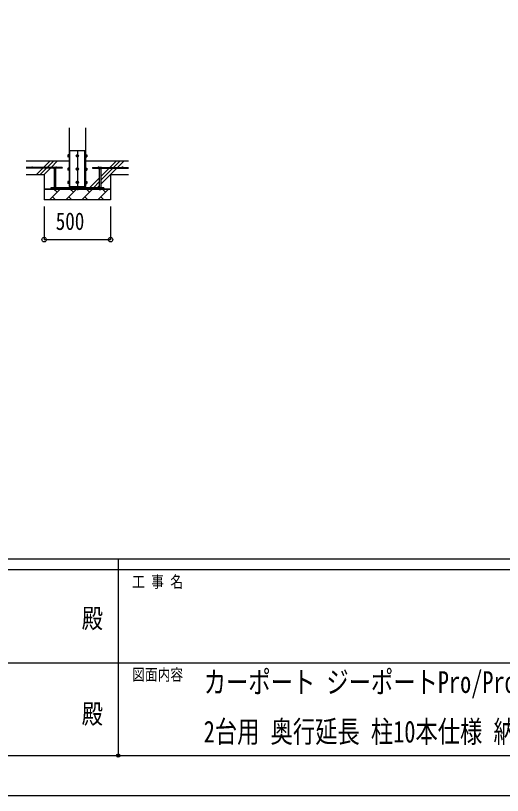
# Model space of a CAD drawing. Units: millimetres, scale not verified. Extents: x -16820 to 16820, y -11880 to 11880.
# Drawn here: x -793 to 2874, y -11880 to -6003 of the extents above; entities that cross this region are included whole.
import ezdxf
from ezdxf.enums import TextEntityAlignment as Align

# ---------------------------------------------------------------- set-up
doc = ezdxf.new("R2010")
doc.units = ezdxf.units.MM
doc.header["$LTSCALE"] = 50
doc.header["$PDMODE"] = 32
doc.header["$PDSIZE"] = 25
for name, color, linetype in [('0-2_USER1', 3, 'Continuous'), ('0-3_YKK_11', 7, 'Continuous'), ('0-4_YKK_12', 2, 'Continuous'), ('0-5_YKK_13', 4, 'Continuous'), ('0-6_YKK_A1', 4, 'Continuous'), ('0-7_YKK_D', 6, 'Continuous'), ('0-8_YKK_ZWAK', 7, 'Continuous')]:
    doc.layers.add(name, color=color, linetype=linetype)
doc.styles.add('ＭＳ ゴシック', font='')
doc.styles.get('ＭＳ ゴシック').set_extended_font_data('MS Gothic')

msp = doc.modelspace()

# ---------------------------------------------------------------- linework, layer by layer
at = {"layer": '0-3_YKK_11'}
for p, q in [((-577.34, -7312), (-527.34, -7312)), ((-77.34, -7312), (-127.34, -7312))]:
    msp.add_line(p, q, dxfattribs=at)
at = {"layer": '0-4_YKK_12'}
msp.add_line((-327.34, -7017.5), (-327.34, -7317.5), dxfattribs=at)
at = {"layer": '0-5_YKK_13'}
for p, q in [((-383.34, -7020), (-271.34, -7020)), ((-271.34, -7290), (-271.34, -7020)), ((-398.04, -7053.51), (-397.46, -7052.51)), ((-398.04, -7053.51), (-398.04, -7066.5)), ((-398.04, -7066.5), (-397.46, -7067.51)), ((-392.54, -7052.51), (-397.46, -7052.51)), ((-392.54, -7056.25), (-397.46, -7056.25)), ((-392.54, -7063.75), (-397.46, -7063.75)), ((-392.54, -7067.51), (-397.46, -7067.51)), ((-392.54, -7052.51), (-392.54, -7067.51)), ((-390.94, -7052.96), (-392.54, -7052.96)), ((-392.54, -7059.5), (-392.54, -7052.96)), ((-392.54, -7059.5), (-390.94, -7059.5)), ((-392.54, -7060.5), (-390.94, -7060.5)), ((-392.54, -7067.05), (-392.54, -7060.5)), ((-392.54, -7067.05), (-390.94, -7067.05)), ((-390.94, -7059.5), (-390.94, -7052.96)), ((-390.94, -7067.05), (-390.94, -7060.5)), ((-263.74, -7052.95), (-262.14, -7052.95)), ((-263.74, -7059.5), (-263.74, -7052.95)), ((-262.14, -7059.5), (-263.74, -7059.5)), ((-262.14, -7060.5), (-263.74, -7060.5)), ((-263.74, -7067.05), (-263.74, -7060.5)), ((-262.14, -7067.05), (-263.74, -7067.05)), ((-262.14, -7052.49), (-257.22, -7052.49)), ((-262.14, -7052.49), (-262.14, -7067.51)), ((-262.14, -7059.5), (-262.14, -7052.95)), ((-262.14, -7056.25), (-257.22, -7056.25)), ((-262.14, -7067.05), (-262.14, -7060.5)), ((-262.14, -7063.75), (-257.22, -7063.75)), ((-262.14, -7067.51), (-257.22, -7067.51)), ((-256.64, -7053.5), (-257.22, -7052.49)), ((-256.64, -7066.5), (-257.22, -7067.51)), ((-256.64, -7053.5), (-256.64, -7066.5)), ((-506.84, -7147.5), (-508.31, -7148.35)), ((-506.84, -7147.5), (-487.84, -7147.5)), ((-503.34, -7155.5), (-503.34, -7300)), ((-502.83, -7155.5), (-502.83, -7148.35)), ((-491.86, -7155.5), (-491.86, -7148.35)), ((-491.34, -7155.5), (-491.34, -7300)), ((-487.84, -7147.5), (-486.37, -7148.35)), ((-486.37, -7155.5), (-486.37, -7148.35)), ((-398.04, -7153.51), (-397.46, -7152.51)), ((-398.04, -7153.51), (-398.04, -7166.5)), ((-398.04, -7166.5), (-397.46, -7167.51)), ((-392.54, -7152.51), (-397.46, -7152.51)), ((-392.54, -7156.25), (-397.46, -7156.25)), ((-392.54, -7163.75), (-397.46, -7163.75)), ((-392.54, -7167.51), (-397.46, -7167.51)), ((-392.54, -7152.51), (-392.54, -7167.51)), ((-390.94, -7152.96), (-392.54, -7152.96)), ((-392.54, -7159.5), (-392.54, -7152.96)), ((-392.54, -7159.5), (-390.94, -7159.5)), ((-392.54, -7160.5), (-390.94, -7160.5)), ((-392.54, -7167.05), (-392.54, -7160.5)), ((-392.54, -7167.05), (-390.94, -7167.05)), ((-390.94, -7159.5), (-390.94, -7152.96)), ((-390.94, -7167.05), (-390.94, -7160.5)), ((-263.74, -7152.95), (-262.14, -7152.95)), ((-263.74, -7159.5), (-263.74, -7152.95)), ((-262.14, -7159.5), (-263.74, -7159.5)), ((-262.14, -7160.5), (-263.74, -7160.5)), ((-263.74, -7167.05), (-263.74, -7160.5)), ((-262.14, -7167.05), (-263.74, -7167.05)), ((-262.14, -7152.49), (-257.22, -7152.49)), ((-262.14, -7152.49), (-262.14, -7167.51)), ((-262.14, -7159.5), (-262.14, -7152.95)), ((-262.14, -7156.25), (-257.22, -7156.25)), ((-262.14, -7167.05), (-262.14, -7160.5)), ((-262.14, -7163.75), (-257.22, -7163.75)), ((-262.14, -7167.51), (-257.22, -7167.51)), ((-256.64, -7153.5), (-257.22, -7152.49)), ((-256.64, -7166.5), (-257.22, -7167.51)), ((-256.64, -7153.5), (-256.64, -7166.5)), ((-166.84, -7147.5), (-168.31, -7148.35)), ((-168.31, -7155.5), (-168.31, -7148.35)), ((-147.84, -7147.5), (-166.84, -7147.5)), ((-163.34, -7155.5), (-163.34, -7300)), ((-162.83, -7155.5), (-162.83, -7148.35)), ((-151.86, -7155.5), (-151.86, -7148.35)), ((-151.34, -7155.5), (-151.34, -7300)), ((-147.84, -7147.5), (-146.37, -7148.35)), ((-398.04, -7253.51), (-397.46, -7252.51)), ((-398.04, -7253.51), (-398.04, -7266.5)), ((-398.04, -7266.5), (-397.46, -7267.51)), ((-392.54, -7252.51), (-397.46, -7252.51)), ((-392.54, -7256.25), (-397.46, -7256.25)), ((-392.54, -7263.75), (-397.46, -7263.75)), ((-392.54, -7267.51), (-397.46, -7267.51)), ((-392.54, -7252.51), (-392.54, -7267.51)), ((-390.94, -7252.96), (-392.54, -7252.96)), ((-392.54, -7259.5), (-392.54, -7252.96)), ((-392.54, -7259.5), (-390.94, -7259.5)), ((-392.54, -7260.5), (-390.94, -7260.5)), ((-392.54, -7267.05), (-392.54, -7260.5)), ((-392.54, -7267.05), (-390.94, -7267.05)), ((-390.94, -7259.5), (-390.94, -7252.96)), ((-390.94, -7267.05), (-390.94, -7260.5)), ((-263.74, -7252.95), (-262.14, -7252.95)), ((-263.74, -7259.5), (-263.74, -7252.95)), ((-262.14, -7259.5), (-263.74, -7259.5)), ((-262.14, -7260.5), (-263.74, -7260.5)), ((-263.74, -7267.05), (-263.74, -7260.5)), ((-262.14, -7267.05), (-263.74, -7267.05)), ((-262.14, -7252.49), (-257.22, -7252.49)), ((-262.14, -7252.49), (-262.14, -7267.51)), ((-262.14, -7259.5), (-262.14, -7252.95)), ((-262.14, -7256.25), (-257.22, -7256.25)), ((-262.14, -7267.05), (-262.14, -7260.5)), ((-262.14, -7263.75), (-257.22, -7263.75)), ((-262.14, -7267.51), (-257.22, -7267.51)), ((-256.64, -7253.5), (-257.22, -7252.49)), ((-256.64, -7266.5), (-257.22, -7267.51)), ((-256.64, -7253.5), (-256.64, -7266.5)), ((-503.34, -7300), (-491.34, -7300)), ((-503.34, -7313.5), (-491.34, -7313.5)), ((-271.34, -7300), (-271.34, -7290)), ((-151.34, -7300), (-163.34, -7300)), ((-151.34, -7313.5), (-163.34, -7313.5))]:
    msp.add_line(p, q, dxfattribs=at)
for points in [[(-389.84, -7051.5), (-390.94, -7051.5), (-390.94, -7068.5), (-389.84, -7068.5)], [(-383.34, -7300), (-383.34, -7290), (-383.34, -7020)], [(-264.84, -7051.5), (-263.74, -7051.5), (-263.74, -7068.5), (-264.84, -7068.5)], [(-486.37, -7155.5), (-508.31, -7155.5), (-508.31, -7148.35)], [(-389.84, -7151.5), (-390.94, -7151.5), (-390.94, -7168.5), (-389.84, -7168.5)], [(-264.84, -7151.5), (-263.74, -7151.5), (-263.74, -7168.5), (-264.84, -7168.5)], [(-168.31, -7155.5), (-146.37, -7155.5), (-146.37, -7148.35)], [(-389.84, -7251.5), (-390.94, -7251.5), (-390.94, -7268.5), (-389.84, -7268.5)], [(-264.84, -7251.5), (-263.74, -7251.5), (-263.74, -7268.5), (-264.84, -7268.5)], [(-503.34, -7312), (-503.34, -7313.5), (-501.34, -7315.5), (-493.34, -7315.5)], [(-491.34, -7312), (-491.34, -7313.5), (-493.34, -7315.5)], [(-163.34, -7312), (-163.34, -7313.5), (-161.34, -7315.5)], [(-151.34, -7312), (-151.34, -7313.5), (-153.34, -7315.5), (-161.34, -7315.5)]]:
    msp.add_lwpolyline(points, dxfattribs=at)
for points in [[(-327.34, -7052.49), (-333.84, -7056.25), (-333.84, -7063.75), (-327.34, -7067.51), (-320.84, -7063.75), (-320.84, -7056.25)], [(-327.34, -7152.49), (-333.84, -7156.25), (-333.84, -7163.75), (-327.34, -7167.51), (-320.84, -7163.75), (-320.84, -7156.25)], [(-327.34, -7252.49), (-333.84, -7256.25), (-333.84, -7263.75), (-327.34, -7267.51), (-320.84, -7263.75), (-320.84, -7256.25)], [(-527.34, -7312), (-127.34, -7312), (-127.34, -7300), (-527.34, -7300)]]:
    msp.add_lwpolyline(points, close=True, dxfattribs=at)
for centre, radius in [((-327.34, -7060), 8.5), ((-327.34, -7060), 6.5), ((-327.34, -7160), 8.5), ((-327.34, -7160), 6.5), ((-327.34, -7260), 8.5), ((-327.34, -7260), 6.5)]:
    msp.add_circle(centre, radius, dxfattribs=at)
for centre, radius, start, end in [((-394.74, -7054.38), 3.31, 145.51973, 214.48027), ((-385.62, -7060), 12.42, 162.41205, 197.58795), ((-394.72, -7065.63), 3.32, 145.61575, 214.38425), ((-327.34, -7060), 7.05, 157.21814, 202.78186), ((-327.34, -7060), 7.05, 97.21814, 142.78186), ((-327.34, -7060), 7.05, 217.21814, 262.78186), ((-327.34, -7060), 7.05, 37.21814, 82.78186), ((-327.34, -7060), 7.05, 277.21814, 322.78186), ((-327.34, -7060), 7.05, 337.21814, 22.78186), ((-259.96, -7054.37), 3.32, 325.61575, 34.38425), ((-269.06, -7060), 12.42, 342.41205, 17.58795), ((-259.96, -7065.63), 3.32, 325.61575, 34.38425), ((-505.57, -7152.36), 4.86, 55.61575, 124.38425), ((-497.34, -7165.65), 18.15, 72.41205, 107.58795), ((-489.11, -7152.36), 4.86, 55.61575, 124.38425), ((-394.74, -7154.38), 3.31, 145.51973, 214.48027), ((-385.62, -7160), 12.42, 162.41205, 197.58795), ((-394.72, -7165.63), 3.32, 145.61575, 214.38425), ((-327.34, -7160), 7.05, 157.21814, 202.78186), ((-327.34, -7160), 7.05, 97.21814, 142.78186), ((-327.34, -7160), 7.05, 217.21814, 262.78186), ((-327.34, -7160), 7.05, 37.21814, 82.78186), ((-327.34, -7160), 7.05, 277.21814, 322.78186), ((-327.34, -7160), 7.05, 337.21814, 22.78186), ((-259.96, -7154.37), 3.32, 325.61575, 34.38425), ((-269.06, -7160), 12.42, 342.41205, 17.58795), ((-259.96, -7165.63), 3.32, 325.61575, 34.38425), ((-165.57, -7152.36), 4.86, 55.61575, 124.38425), ((-157.34, -7165.65), 18.15, 72.41205, 107.58795), ((-149.11, -7152.36), 4.86, 55.61575, 124.38425), ((-394.74, -7254.38), 3.31, 145.51973, 214.48027), ((-385.62, -7260), 12.42, 162.41205, 197.58795), ((-394.72, -7265.63), 3.32, 145.61575, 214.38425), ((-327.34, -7260), 7.05, 157.21814, 202.78186), ((-327.34, -7260), 7.05, 97.21814, 142.78186), ((-327.34, -7260), 7.05, 217.21814, 262.78186), ((-327.34, -7260), 7.05, 37.21814, 82.78186), ((-327.34, -7260), 7.05, 277.21814, 322.78186), ((-327.34, -7260), 7.05, 337.21814, 22.78186), ((-259.96, -7254.37), 3.32, 325.61575, 34.38425), ((-269.06, -7260), 12.42, 342.41205, 17.58795), ((-259.96, -7265.63), 3.32, 325.61575, 34.38425)]:
    msp.add_arc(centre, radius, start, end, dxfattribs=at)
at = {"layer": '0-6_YKK_A1'}
for p, q in [((-389.84, -6850), (-389.84, -7290)), ((-264.84, -7290), (-264.84, -6850)), ((-389.84, -7100), (-712.5, -7100)), ((-577.56, -7142.51), (-535.05, -7100)), ((-554.27, -7147.5), (-506.77, -7100)), ((-525.99, -7147.5), (-478.49, -7100)), ((57.82, -7100), (-264.84, -7100)), ((-77.56, -7142.51), (-35.05, -7100)), ((-54.27, -7147.5), (-6.77, -7100)), ((-25.99, -7147.5), (21.51, -7100)), ((-442.34, -7147.5), (-712.5, -7147.5)), ((-508.31, -7152.5), (-712.5, -7152.5)), ((-635.05, -7200), (-587.55, -7152.5)), ((-606.77, -7200), (-559.27, -7152.5)), ((-582.55, -7147.5), (-579.83, -7144.78)), ((-578.49, -7200), (-530.99, -7152.5)), ((-442.34, -7152.5), (-486.37, -7152.5)), ((-442.34, -7147.5), (-442.34, -7152.5)), ((-212.34, -7147.5), (57.82, -7147.5)), ((-212.34, -7147.5), (-212.34, -7152.5)), ((-212.34, -7152.5), (-168.31, -7152.5)), ((-151.34, -7272.85), (-30.99, -7152.5)), ((-151.34, -7244.57), (-59.27, -7152.5)), ((-151.34, -7216.29), (-87.55, -7152.5)), ((-146.37, -7152.5), (57.82, -7152.5)), ((-82.55, -7147.5), (-79.83, -7144.78)), ((-712.5, -7200), (-577.34, -7200)), ((-577.34, -7200), (-577.34, -7392)), ((-235.05, -7300), (-163.34, -7228.29)), ((-77.34, -7200), (57.82, -7200)), ((-77.34, -7200), (-77.34, -7392)), ((-206.77, -7300), (-163.34, -7256.57)), ((-178.49, -7300), (-163.34, -7284.85)), ((-527.34, -7312), (-577.34, -7312)), ((-77.34, -7312), (-577.34, -7312)), ((-536.6, -7392), (-456.6, -7312)), ((-383.34, -7300), (-527.34, -7300)), ((-527.34, -7300), (-527.34, -7312)), ((-479.27, -7334.66), (-498.43, -7315.5)), ((-415.18, -7392), (-335.18, -7312)), ((-389.84, -7290), (-264.84, -7290)), ((-357.84, -7334.66), (-380.51, -7312)), ((-293.76, -7392), (-213.76, -7312)), ((-271.34, -7300), (-127.34, -7300)), ((-236.42, -7334.66), (-259.08, -7312)), ((-172.34, -7392), (-92.34, -7312)), ((-115, -7334.66), (-137.66, -7312)), ((-127.34, -7300), (-127.34, -7312)), ((-127.34, -7312), (-77.34, -7312)), ((-77.34, -7392), (-577.34, -7392)), ((-513.94, -7369.34), (-491.28, -7392)), ((-392.52, -7369.34), (-369.86, -7392)), ((-271.1, -7369.34), (-248.44, -7392)), ((-149.68, -7369.34), (-127.02, -7392))]:
    msp.add_line(p, q, dxfattribs=at)
for centre in [(-667.34, -7145), (-577.34, -7145), (-487.34, -7145), (-167.34, -7145), (-77.34, -7145), (12.66, -7145)]:
    msp.add_circle(centre, 2.5, dxfattribs=at)
at = {"layer": '0-7_YKK_D'}
for p, q in [((-577.34, -7442), (-577.34, -7693)), ((-77.34, -7442), (-77.34, -7693)), ((-77.34, -7692), (-577.34, -7692))]:
    msp.add_line(p, q, dxfattribs=at)
for centre in [(-577.34, -7692), (-77.34, -7692)]:
    msp.add_circle(centre, 17, dxfattribs=at)
at = {"layer": '0-8_YKK_ZWAK'}
for p, q in [((15580.08, -10100), (-15619.92, -10100)), ((-19.92, -10100), (-19.92, -11580)), ((-19.92, -10180), (-5219.92, -10180)), ((5180.08, -10180), (-19.92, -10180)), ((-5189.92, -10880), (-19.92, -10880)), ((-19.92, -10880), (5180.08, -10880)), ((-5219.92, -11580), (-19.92, -11580)), ((-19.92, -11580), (5180.08, -11580))]:
    msp.add_line(p, q, dxfattribs=at)
msp.add_lwpolyline([(-16820, -11880), (16820, -11880), (16820, 11880), (-16820, 11880)], close=True, dxfattribs=at)
msp.add_point((-19.92, -11580), dxfattribs=at)

# ---------------------------------------------------------------- texts
at = {"layer": '0-2_USER1', "style": 'ＭＳ ゴシック', "width": 0.75}
for s, p in [('カーポート ジーポートPro/ProG 6000タイプ', (624.24, -11157.23)), ('2台用 奥行延長 柱10本仕様 納まり図', (624.24, -11530.56))]:
    msp.add_text(s, height=164.2, dxfattribs=at).set_placement(p, align=Align.BOTTOM_LEFT)
at = {"layer": '0-7_YKK_D', "style": 'ＭＳ ゴシック', "width": 0.8}
msp.add_text('500', height=132, dxfattribs=at).set_placement((-490.54, -7658), align=Align.BOTTOM_LEFT)
at = {"layer": '0-8_YKK_ZWAK', "style": 'ＭＳ ゴシック', "width": 0.8}
for s, height, p in [('工 事 名', 87.98, (85.08, -10340)), ('殿', 146.6, (-294.67, -10663.33)), ('図面内容', 87.98, (85.08, -11040)), ('殿', 146.6, (-294.67, -11383.33))]:
    msp.add_text(s, height=height, dxfattribs=at).set_placement(p, align=Align.BOTTOM_LEFT)

doc.saveas('drawing.dxf')
